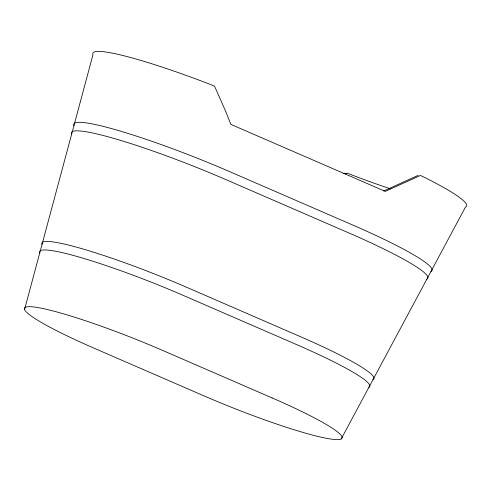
<?xml version="1.0" encoding="UTF-8"?>
<svg xmlns="http://www.w3.org/2000/svg" width="491" height="491" viewBox="0 0 491 491"><rect width="100%" height="100%" fill="white"/><g stroke="black" fill="none" stroke-linecap="round" stroke-linejoin="round"><path stroke-width="0.74" d="M24.55 309.533L92.971 54.753A131.748 14.227 21.6 0 1 208.196 83.605L214.512 86.103L225.67 111.347L230.85 124.376L385.282 191.38L420.419 175.447L425.531 177.908A131.748 14.227 21.6 0 1 465.499 207.042L341.196 438.979M418.087 175.373L383.729 191.005M343.497 173.648L344.903 173.071L346.308 173.624M345.136 174.01L347.241 173.145L350.82 174.557A124.389 13.435 21.6 0 0 390.413 188.839M430.969 271.468A126.255 13.638 21.6 0 0 353.127 225.209L229.8 171.697A126.255 13.638 21.6 0 0 73.963 125.524M426.826 279.201A125.598 13.564 21.6 0 0 349.389 233.182L226.707 179.952A125.598 13.564 21.6 0 0 71.68 134.018M372.964 379.703A117.036 12.637 21.6 0 0 300.811 336.826L186.488 287.223A117.036 12.637 21.6 0 0 42.036 244.42M39.753 252.914A116.373 12.57 21.6 0 1 183.395 295.472L297.073 344.799A116.373 12.57 21.6 0 1 368.821 387.436M272.155 397.949L162.773 350.482A111.985 12.097 21.6 0 0 30.135 306.691A111.985 12.097 21.6 0 0 94.401 348.334L203.79 395.795A111.985 12.097 21.6 0 0 336.421 439.586A111.985 12.097 21.6 0 0 272.155 397.949"/></g></svg>
